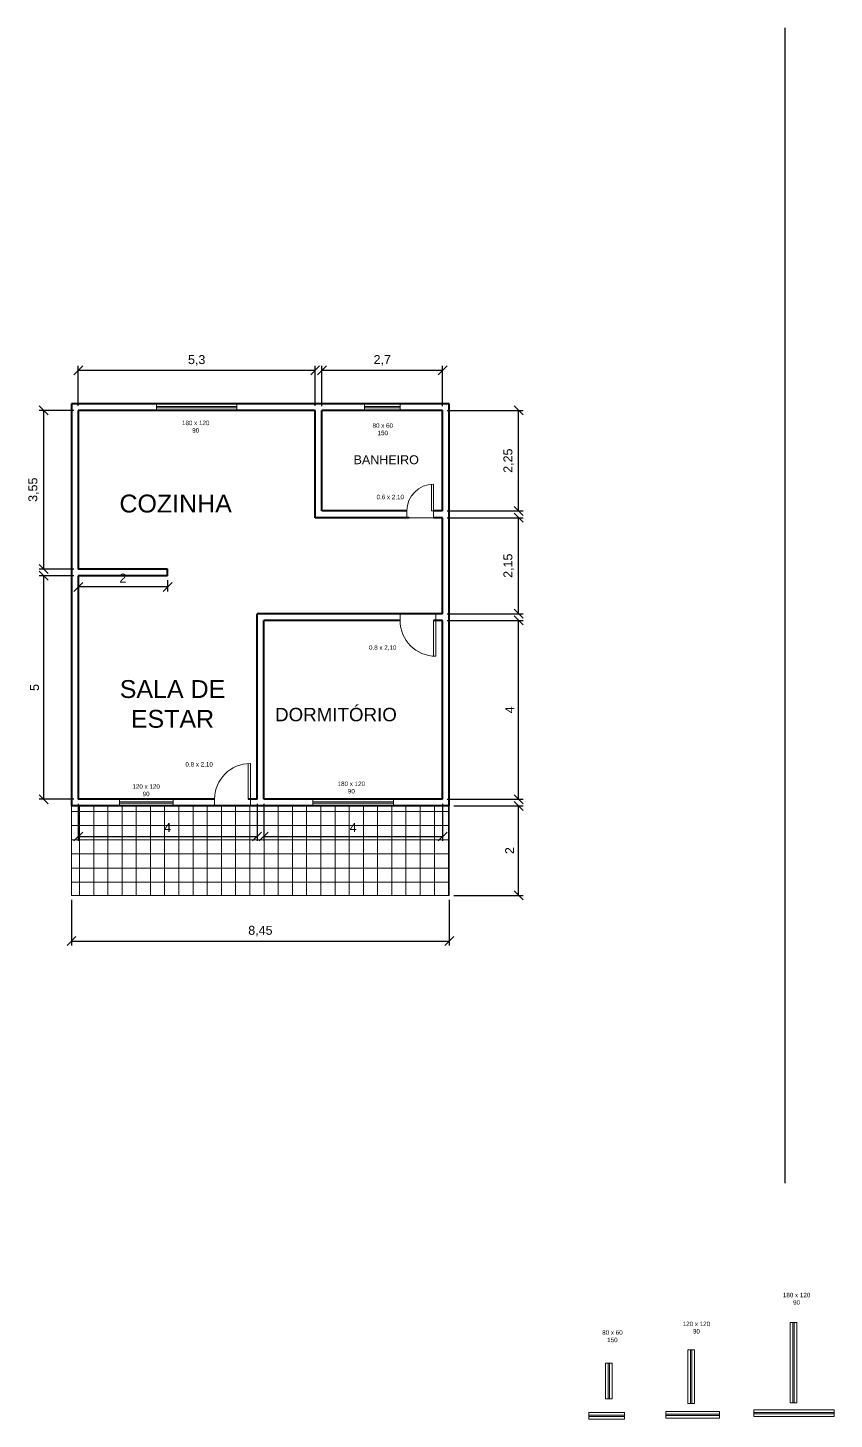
# Model space of a CAD drawing. Header units: millimetres. Extents: x 2213 to 2478, y 1506 to 1643.
# Drawn here: x 2212.77 to 2230.81, y 1576.12 to 1607.25 of the extents above; entities that cross this region are included whole.
import ezdxf

# ---------------------------------------------------------------- set-up
doc = ezdxf.new("R2010")
doc.units = ezdxf.units.MM
for name, color, linetype, lineweight in [('Cotas', 6, 'Continuous', 9), ('Detalhes e Hachuras', 1, 'Continuous', 9), ('Paredes', 4, 'Continuous', 40), ('Portas Janelas', 2, 'Continuous', 20), ('Textos', 3, 'Continuous', 30)]:
    doc.layers.add(name, color=color, linetype=linetype, lineweight=lineweight)
doc.styles.get("Standard").update_dxf_attribs({"font": 'arial.ttf'})
doc.dimstyles.new('ISO-25', dxfattribs={"dimtxt": 0.2, "dimasz": 0.2, "dimexe": 0.1, "dimexo": 0.1, "dimgap": 0.1, "dimtad": 1, "dimtxsty": 'Standard', "dimblk": 'OBLIQUE', "dimcen": 0, "dimclrd": 6, "dimclre": 6, "dimclrt": 6, "dimadec": 0, "dimazin": 0, "dimtfac": 1, "dimtmove": 0, "dimatfit": 3, "dimldrblk": 'OBLIQUE', "dimfxl": 1, "dimtfillclr": 6, "dimarcsym": 0})

# ---------------------------------------------------------------- blocks, each defined once
blk = doc.blocks.new('_Oblique')
at = {"color": 0, "linetype": 'ByBlock', "lineweight": -2}
blk.add_line((-0.5, -0.5), (0.5, 0.5), dxfattribs=at)
blk = doc.blocks.new('*D217')
at = {"layer": 'Cotas', "color": 6, "lineweight": -2, "transparency": 16777216}
for p, q in [((2213.899, 1589.894), (2213.899, 1589.061)), ((2217.899, 1589.894), (2217.899, 1589.061)), ((2213.899, 1589.161), (2217.899, 1589.161))]:
    blk.add_line(p, q, dxfattribs=at)
at = {"layer": 'Defpoints', "color": 0, "transparency": 16777216}
for p in [(2213.899, 1589.994), (2217.899, 1589.994), (2217.899, 1589.161)]:
    blk.add_point(p, dxfattribs=at)
at = {"layer": 'Cotas', "color": 6, "lineweight": -2, "transparency": 16777216, "xscale": 0.2, "yscale": 0.2, "zscale": 0.2, "rotation": 180}
blk.add_blockref('_Oblique', (2213.899, 1589.161), dxfattribs=at)
at = {"layer": 'Cotas', "color": 6, "lineweight": -2, "transparency": 16777216, "xscale": 0.2, "yscale": 0.2, "zscale": 0.2}
blk.add_blockref('_Oblique', (2217.899, 1589.161), dxfattribs=at)
at = {"layer": 'Cotas', "color": 6, "transparency": 16777216, "insert": (2215.899, 1589.361), "char_height": 0.2, "attachment_point": 5}
blk.add_mtext('4', dxfattribs=at)
blk = doc.blocks.new('*D218')
at = {"layer": 'Cotas', "color": 6, "lineweight": -2, "transparency": 16777216}
for p, q in [((2218.049, 1589.894), (2218.049, 1589.061)), ((2222.049, 1589.894), (2222.049, 1589.061)), ((2218.049, 1589.161), (2222.049, 1589.161))]:
    blk.add_line(p, q, dxfattribs=at)
at = {"layer": 'Defpoints', "color": 0, "transparency": 16777216}
for p in [(2218.049, 1589.994), (2222.049, 1589.994), (2222.049, 1589.161)]:
    blk.add_point(p, dxfattribs=at)
at = {"layer": 'Cotas', "color": 6, "lineweight": -2, "transparency": 16777216, "xscale": 0.2, "yscale": 0.2, "zscale": 0.2, "rotation": 180}
blk.add_blockref('_Oblique', (2218.049, 1589.161), dxfattribs=at)
at = {"layer": 'Cotas', "color": 6, "lineweight": -2, "transparency": 16777216, "xscale": 0.2, "yscale": 0.2, "zscale": 0.2}
blk.add_blockref('_Oblique', (2222.049, 1589.161), dxfattribs=at)
at = {"layer": 'Cotas', "color": 6, "transparency": 16777216, "insert": (2220.049, 1589.361), "char_height": 0.2, "attachment_point": 5}
blk.add_mtext('4', dxfattribs=at)
blk = doc.blocks.new('*D219')
at = {"layer": 'Cotas', "color": 6, "lineweight": -2, "transparency": 16777216}
for p, q in [((2213.749, 1587.744), (2213.749, 1586.722)), ((2222.199, 1587.744), (2222.199, 1586.722)), ((2213.749, 1586.822), (2222.199, 1586.822))]:
    blk.add_line(p, q, dxfattribs=at)
at = {"layer": 'Defpoints', "color": 0, "transparency": 16777216}
for p in [(2213.749, 1587.844), (2222.199, 1587.844), (2222.199, 1586.822)]:
    blk.add_point(p, dxfattribs=at)
at = {"layer": 'Cotas', "color": 6, "lineweight": -2, "transparency": 16777216, "xscale": 0.2, "yscale": 0.2, "zscale": 0.2, "rotation": 180}
blk.add_blockref('_Oblique', (2213.749, 1586.822), dxfattribs=at)
at = {"layer": 'Cotas', "color": 6, "lineweight": -2, "transparency": 16777216, "xscale": 0.2, "yscale": 0.2, "zscale": 0.2}
blk.add_blockref('_Oblique', (2222.199, 1586.822), dxfattribs=at)
at = {"layer": 'Cotas', "color": 6, "transparency": 16777216, "insert": (2217.974, 1587.043), "char_height": 0.2, "attachment_point": 5}
blk.add_mtext('8,45', dxfattribs=at)
blk = doc.blocks.new('*D220')
at = {"layer": 'Cotas', "color": 6, "lineweight": -2, "transparency": 16777216}
for p, q in [((2222.299, 1589.844), (2223.85, 1589.844)), ((2223.75, 1587.844), (2223.75, 1589.844)), ((2222.299, 1587.844), (2223.85, 1587.844))]:
    blk.add_line(p, q, dxfattribs=at)
at = {"layer": 'Defpoints', "color": 0, "transparency": 16777216}
for p in [(2222.199, 1589.844), (2223.75, 1589.844), (2222.199, 1587.844)]:
    blk.add_point(p, dxfattribs=at)
at = {"layer": 'Cotas', "color": 6, "lineweight": -2, "transparency": 16777216, "xscale": 0.2, "yscale": 0.2, "zscale": 0.2}
for p, rotation in [((2223.75, 1589.844), 90), ((2223.75, 1587.844), 270)]:
    blk.add_blockref('_Oblique', p, dxfattribs=dict(at, rotation=rotation))
at = {"layer": 'Cotas', "color": 6, "transparency": 16777216, "insert": (2223.549, 1588.844), "char_height": 0.2, "attachment_point": 5, "rotation": 90}
blk.add_mtext('2', dxfattribs=at)
blk = doc.blocks.new('*D221')
at = {"layer": 'Cotas', "color": 6, "lineweight": -2, "transparency": 16777216}
for p, q in [((2222.149, 1593.994), (2223.85, 1593.994)), ((2223.75, 1589.994), (2223.75, 1593.994)), ((2222.149, 1589.994), (2223.85, 1589.994))]:
    blk.add_line(p, q, dxfattribs=at)
at = {"layer": 'Defpoints', "color": 0, "transparency": 16777216}
for p in [(2222.049, 1593.994), (2223.75, 1593.994), (2222.049, 1589.994)]:
    blk.add_point(p, dxfattribs=at)
at = {"layer": 'Cotas', "color": 6, "lineweight": -2, "transparency": 16777216, "xscale": 0.2, "yscale": 0.2, "zscale": 0.2}
for p, rotation in [((2223.75, 1593.994), 90), ((2223.75, 1589.994), 270)]:
    blk.add_blockref('_Oblique', p, dxfattribs=dict(at, rotation=rotation))
at = {"layer": 'Cotas', "color": 6, "transparency": 16777216, "insert": (2223.55, 1591.994), "char_height": 0.2, "attachment_point": 5, "rotation": 90}
blk.add_mtext('4', dxfattribs=at)
blk = doc.blocks.new('*D222')
at = {"layer": 'Cotas', "color": 6, "lineweight": -2, "transparency": 16777216}
for p, q in [((2222.149, 1596.294), (2223.85, 1596.294)), ((2223.75, 1594.144), (2223.75, 1596.294)), ((2222.149, 1594.144), (2223.85, 1594.144))]:
    blk.add_line(p, q, dxfattribs=at)
at = {"layer": 'Defpoints', "color": 0, "transparency": 16777216}
for p in [(2222.049, 1596.294), (2223.75, 1596.294), (2222.049, 1594.144)]:
    blk.add_point(p, dxfattribs=at)
at = {"layer": 'Cotas', "color": 6, "lineweight": -2, "transparency": 16777216, "xscale": 0.2, "yscale": 0.2, "zscale": 0.2}
for p, rotation in [((2223.75, 1596.294), 90), ((2223.75, 1594.144), 270)]:
    blk.add_blockref('_Oblique', p, dxfattribs=dict(at, rotation=rotation))
at = {"layer": 'Cotas', "color": 6, "transparency": 16777216, "insert": (2223.529, 1595.219), "char_height": 0.2, "attachment_point": 5, "rotation": 90}
blk.add_mtext('2,15', dxfattribs=at)
blk = doc.blocks.new('*D223')
at = {"layer": 'Cotas', "color": 6, "lineweight": -2, "transparency": 16777216}
for p, q in [((2222.149, 1598.694), (2223.85, 1598.694)), ((2223.75, 1596.444), (2223.75, 1598.694)), ((2222.149, 1596.444), (2223.85, 1596.444))]:
    blk.add_line(p, q, dxfattribs=at)
at = {"layer": 'Defpoints', "color": 0, "transparency": 16777216}
for p in [(2222.049, 1598.694), (2223.75, 1598.694), (2222.049, 1596.444)]:
    blk.add_point(p, dxfattribs=at)
at = {"layer": 'Cotas', "color": 6, "lineweight": -2, "transparency": 16777216, "xscale": 0.2, "yscale": 0.2, "zscale": 0.2}
for p, rotation in [((2223.75, 1598.694), 90), ((2223.75, 1596.444), 270)]:
    blk.add_blockref('_Oblique', p, dxfattribs=dict(at, rotation=rotation))
at = {"layer": 'Cotas', "color": 6, "transparency": 16777216, "insert": (2223.529, 1597.569), "char_height": 0.2, "attachment_point": 5, "rotation": 90}
blk.add_mtext('2,25', dxfattribs=at)
blk = doc.blocks.new('*D224')
at = {"layer": 'Cotas', "color": 6, "lineweight": -2, "transparency": 16777216}
for p, q in [((2219.349, 1598.785), (2219.349, 1599.691)), ((2219.349, 1599.591), (2222.049, 1599.591)), ((2222.049, 1598.785), (2222.049, 1599.691))]:
    blk.add_line(p, q, dxfattribs=at)
at = {"layer": 'Defpoints', "color": 0, "transparency": 16777216}
for p in [(2222.049, 1599.591), (2219.349, 1598.685), (2222.049, 1598.685)]:
    blk.add_point(p, dxfattribs=at)
at = {"layer": 'Cotas', "color": 6, "lineweight": -2, "transparency": 16777216, "xscale": 0.2, "yscale": 0.2, "zscale": 0.2, "rotation": 180}
blk.add_blockref('_Oblique', (2219.349, 1599.591), dxfattribs=at)
at = {"layer": 'Cotas', "color": 6, "lineweight": -2, "transparency": 16777216, "xscale": 0.2, "yscale": 0.2, "zscale": 0.2}
blk.add_blockref('_Oblique', (2222.049, 1599.591), dxfattribs=at)
at = {"layer": 'Cotas', "color": 6, "transparency": 16777216, "insert": (2220.699, 1599.812), "char_height": 0.2, "attachment_point": 5}
blk.add_mtext('2,7', dxfattribs=at)
blk = doc.blocks.new('*D225')
at = {"layer": 'Cotas', "color": 6, "lineweight": -2, "transparency": 16777216}
for p, q in [((2213.899, 1598.794), (2213.899, 1599.691)), ((2213.899, 1599.591), (2219.199, 1599.591)), ((2219.199, 1598.794), (2219.199, 1599.691))]:
    blk.add_line(p, q, dxfattribs=at)
at = {"layer": 'Defpoints', "color": 0, "transparency": 16777216}
for p in [(2219.199, 1599.591), (2213.899, 1598.694), (2219.199, 1598.694)]:
    blk.add_point(p, dxfattribs=at)
at = {"layer": 'Cotas', "color": 6, "lineweight": -2, "transparency": 16777216, "xscale": 0.2, "yscale": 0.2, "zscale": 0.2, "rotation": 180}
blk.add_blockref('_Oblique', (2213.899, 1599.591), dxfattribs=at)
at = {"layer": 'Cotas', "color": 6, "lineweight": -2, "transparency": 16777216, "xscale": 0.2, "yscale": 0.2, "zscale": 0.2}
blk.add_blockref('_Oblique', (2219.199, 1599.591), dxfattribs=at)
at = {"layer": 'Cotas', "color": 6, "transparency": 16777216, "insert": (2216.549, 1599.812), "char_height": 0.2, "attachment_point": 5}
blk.add_mtext('5,3', dxfattribs=at)
blk = doc.blocks.new('*D227')
at = {"layer": 'Cotas', "color": 6, "lineweight": -2, "transparency": 16777216}
for p, q in [((2213.799, 1598.694), (2213.024, 1598.694)), ((2213.124, 1598.694), (2213.124, 1595.144)), ((2213.799, 1595.144), (2213.024, 1595.144))]:
    blk.add_line(p, q, dxfattribs=at)
at = {"layer": 'Defpoints', "color": 0, "transparency": 16777216}
for p in [(2213.899, 1598.694), (2213.124, 1595.144), (2213.899, 1595.144)]:
    blk.add_point(p, dxfattribs=at)
at = {"layer": 'Cotas', "color": 6, "lineweight": -2, "transparency": 16777216, "xscale": 0.2, "yscale": 0.2, "zscale": 0.2}
for p, rotation in [((2213.124, 1598.694), 90), ((2213.124, 1595.144), 270)]:
    blk.add_blockref('_Oblique', p, dxfattribs=dict(at, rotation=rotation))
at = {"layer": 'Cotas', "color": 6, "transparency": 16777216, "insert": (2212.903, 1596.919), "char_height": 0.2, "attachment_point": 5, "rotation": 90}
blk.add_mtext('3,55', dxfattribs=at)
blk = doc.blocks.new('*D228')
at = {"layer": 'Cotas', "color": 6, "lineweight": -2, "transparency": 16777216}
for p, q in [((2213.899, 1594.894), (2213.899, 1594.643)), ((2215.899, 1594.894), (2215.899, 1594.643)), ((2215.899, 1594.743), (2213.899, 1594.743))]:
    blk.add_line(p, q, dxfattribs=at)
at = {"layer": 'Defpoints', "color": 0, "transparency": 16777216}
for p in [(2213.899, 1594.994), (2215.899, 1594.994), (2213.899, 1594.743)]:
    blk.add_point(p, dxfattribs=at)
at = {"layer": 'Cotas', "color": 6, "lineweight": -2, "transparency": 16777216, "xscale": 0.2, "yscale": 0.2, "zscale": 0.2, "rotation": 180}
blk.add_blockref('_Oblique', (2213.899, 1594.743), dxfattribs=at)
at = {"layer": 'Cotas', "color": 6, "lineweight": -2, "transparency": 16777216, "xscale": 0.2, "yscale": 0.2, "zscale": 0.2}
blk.add_blockref('_Oblique', (2215.899, 1594.743), dxfattribs=at)
at = {"layer": 'Cotas', "color": 6, "transparency": 16777216, "insert": (2214.899, 1594.943), "char_height": 0.2, "attachment_point": 5}
blk.add_mtext('2', dxfattribs=at)
blk = doc.blocks.new('*D229')
at = {"layer": 'Cotas', "color": 6, "lineweight": -2, "transparency": 16777216}
for p, q in [((2213.799, 1594.994), (2213.024, 1594.994)), ((2213.124, 1594.994), (2213.124, 1589.994)), ((2213.799, 1589.994), (2213.024, 1589.994))]:
    blk.add_line(p, q, dxfattribs=at)
at = {"layer": 'Defpoints', "color": 0, "transparency": 16777216}
for p in [(2213.899, 1594.994), (2213.124, 1589.994), (2213.899, 1589.994)]:
    blk.add_point(p, dxfattribs=at)
at = {"layer": 'Cotas', "color": 6, "lineweight": -2, "transparency": 16777216, "xscale": 0.2, "yscale": 0.2, "zscale": 0.2}
for p, rotation in [((2213.124, 1594.994), 90), ((2213.124, 1589.994), 270)]:
    blk.add_blockref('_Oblique', p, dxfattribs=dict(at, rotation=rotation))
at = {"layer": 'Cotas', "color": 6, "transparency": 16777216, "insert": (2212.922, 1592.494), "char_height": 0.2, "attachment_point": 5, "rotation": 90}
blk.add_mtext('5', dxfattribs=at)

msp = doc.modelspace()

# ---------------------------------------------------------------- hatches: boundary and pattern name
at = {"layer": 'Detalhes e Hachuras'}
h = msp.add_hatch(dxfattribs=at)
h.set_pattern_fill('NET', color=256, scale=0.1)
h.paths.add_polyline_path([(2222.199, 1589.844), (2213.749, 1589.844), (2213.749, 1587.844), (2222.199, 1587.844)])

# ---------------------------------------------------------------- linework, layer by layer
msp.add_line((2229.705, 1607.254), (2229.705, 1581.402))
for p, q in [((2213.749, 1589.844), (2213.749, 1587.844)), ((2222.199, 1587.844), (2222.199, 1589.844)), ((2213.749, 1587.844), (2222.199, 1587.844))]:
    msp.add_line(p, q, dxfattribs=at)
at = {"layer": 'Paredes'}
for p, q in [((2213.749, 1598.844), (2213.749, 1589.844)), ((2222.199, 1598.844), (2213.749, 1598.844)), ((2222.199, 1589.844), (2222.199, 1598.844)), ((2213.899, 1598.694), (2213.899, 1595.144)), ((2219.199, 1598.694), (2213.899, 1598.694)), ((2217.449, 1598.694), (2215.649, 1598.694)), ((2219.199, 1596.294), (2219.199, 1598.694)), ((2222.049, 1598.694), (2219.349, 1598.694)), ((2219.349, 1596.444), (2219.349, 1598.694)), ((2221.099, 1598.694), (2220.299, 1598.694)), ((2222.049, 1596.444), (2222.049, 1598.694)), ((2221.249, 1596.444), (2219.349, 1596.444)), ((2222.049, 1596.444), (2221.849, 1596.444)), ((2221.299, 1596.294), (2219.199, 1596.294)), ((2222.049, 1596.294), (2221.849, 1596.294)), ((2222.049, 1594.144), (2222.049, 1596.294)), ((2215.899, 1595.144), (2213.899, 1595.144)), ((2215.899, 1594.994), (2215.899, 1595.144)), ((2215.899, 1594.994), (2213.899, 1594.994)), ((2213.899, 1594.994), (2213.899, 1589.994)), ((2217.899, 1589.994), (2217.899, 1594.144)), ((2222.049, 1594.144), (2217.899, 1594.144)), ((2218.049, 1589.994), (2218.049, 1593.994)), ((2221.099, 1593.994), (2218.049, 1593.994)), ((2222.049, 1593.994), (2221.849, 1593.994)), ((2222.049, 1589.994), (2222.049, 1593.994)), ((2222.199, 1589.844), (2213.749, 1589.844)), ((2216.949, 1589.994), (2213.899, 1589.994)), ((2217.899, 1589.994), (2217.699, 1589.994)), ((2222.049, 1589.994), (2218.049, 1589.994))]:
    msp.add_line(p, q, dxfattribs=at)
at = {"layer": 'Portas Janelas'}
for p, q in [((2215.649, 1598.844), (2217.449, 1598.844)), ((2215.649, 1598.694), (2215.649, 1598.844)), ((2217.449, 1598.844), (2217.449, 1598.694)), ((2220.299, 1598.844), (2221.099, 1598.844)), ((2220.299, 1598.694), (2220.299, 1598.844)), ((2221.099, 1598.844), (2221.099, 1598.694)), ((2215.649, 1598.784), (2217.449, 1598.784)), ((2217.449, 1598.754), (2215.649, 1598.754)), ((2217.449, 1598.694), (2215.649, 1598.694)), ((2220.299, 1598.784), (2221.099, 1598.784)), ((2221.099, 1598.754), (2220.299, 1598.754)), ((2221.099, 1598.694), (2220.299, 1598.694)), ((2221.799, 1597.042), (2221.799, 1596.444)), ((2221.849, 1596.444), (2221.849, 1597.044)), ((2221.249, 1596.294), (2221.249, 1596.444)), ((2221.799, 1596.444), (2221.849, 1596.444)), ((2221.849, 1596.444), (2221.849, 1596.294)), ((2221.849, 1596.294), (2221.249, 1596.294)), ((2221.099, 1593.994), (2221.099, 1594.144)), ((2221.099, 1594.144), (2221.899, 1594.144)), ((2221.849, 1593.196), (2221.849, 1593.994)), ((2221.849, 1593.994), (2221.899, 1593.994)), ((2221.899, 1594.144), (2221.899, 1593.994)), ((2221.899, 1593.994), (2221.899, 1593.194)), ((2217.699, 1590.793), (2217.699, 1589.994)), ((2217.749, 1589.994), (2217.749, 1590.794)), ((2214.824, 1589.994), (2214.824, 1589.844)), ((2216.024, 1589.994), (2214.824, 1589.994)), ((2216.024, 1589.934), (2214.824, 1589.934)), ((2214.824, 1589.904), (2216.024, 1589.904)), ((2214.824, 1589.844), (2216.024, 1589.844)), ((2216.024, 1589.844), (2216.024, 1589.994)), ((2216.949, 1589.994), (2216.949, 1589.844)), ((2216.949, 1589.844), (2217.749, 1589.844)), ((2217.699, 1589.994), (2217.749, 1589.994)), ((2217.749, 1589.844), (2217.749, 1589.994)), ((2219.149, 1589.994), (2220.949, 1589.994)), ((2219.149, 1589.844), (2219.149, 1589.994)), ((2219.149, 1589.934), (2220.949, 1589.934)), ((2220.949, 1589.904), (2219.149, 1589.904)), ((2220.949, 1589.844), (2219.149, 1589.844)), ((2220.949, 1589.994), (2220.949, 1589.844)), ((2229.822, 1576.486), (2229.822, 1578.286)), ((2229.822, 1578.286), (2229.972, 1578.286)), ((2229.882, 1576.486), (2229.882, 1578.286)), ((2229.912, 1578.286), (2229.912, 1576.486)), ((2229.972, 1578.286), (2229.972, 1576.486)), ((2227.686, 1577.674), (2227.536, 1577.674)), ((2227.536, 1577.674), (2227.536, 1576.474)), ((2227.596, 1577.674), (2227.596, 1576.474)), ((2227.626, 1576.474), (2227.626, 1577.674)), ((2227.686, 1576.474), (2227.686, 1577.674)), ((2225.692, 1576.576), (2225.692, 1577.376)), ((2225.692, 1577.376), (2225.842, 1577.376)), ((2225.752, 1576.576), (2225.752, 1577.376)), ((2225.782, 1577.376), (2225.782, 1576.576)), ((2225.842, 1577.376), (2225.842, 1576.576)), ((2225.842, 1576.576), (2225.692, 1576.576)), ((2227.536, 1576.474), (2227.686, 1576.474)), ((2229.972, 1576.486), (2229.822, 1576.486)), ((2225.319, 1576.274), (2226.119, 1576.274)), ((2225.319, 1576.124), (2225.319, 1576.274)), ((2225.319, 1576.214), (2226.119, 1576.214)), ((2226.119, 1576.184), (2225.319, 1576.184)), ((2226.119, 1576.124), (2225.319, 1576.124)), ((2226.119, 1576.274), (2226.119, 1576.124)), ((2227.039, 1576.297), (2227.039, 1576.147)), ((2228.239, 1576.297), (2227.039, 1576.297)), ((2228.239, 1576.237), (2227.039, 1576.237)), ((2227.039, 1576.207), (2228.239, 1576.207)), ((2227.039, 1576.147), (2228.239, 1576.147)), ((2228.239, 1576.147), (2228.239, 1576.297)), ((2229.007, 1576.33), (2230.807, 1576.33)), ((2229.007, 1576.18), (2229.007, 1576.33)), ((2229.007, 1576.27), (2230.807, 1576.27)), ((2230.807, 1576.24), (2229.007, 1576.24)), ((2230.807, 1576.18), (2229.007, 1576.18)), ((2230.807, 1576.33), (2230.807, 1576.18))]:
    msp.add_line(p, q, dxfattribs=at)
for centre, radius, start, end in [((2221.849, 1596.444), 0.6, 90, 180), ((2221.899, 1593.994), 0.8, 180, 270), ((2217.749, 1589.994), 0.8, 90, 180)]:
    msp.add_arc(centre, radius, start, end, dxfattribs=at)

# ---------------------------------------------------------------- texts
at = {"layer": 'Textos', "attachment_point": 1}
for s, width, insert, char_height in [('\\pxqc;180 x 120\\P90', 0.62814, (2216.213, 1598.464), 0.1), ('\\pxqc;80 x 60\\P150', 0.62814, (2220.397, 1598.406), 0.1), ('BANHEIRO', 3.30627, (2220.059, 1597.69), 0.2), ('COZINHA', 3.30627, (2214.821, 1596.81), 0.4), ('0.6 x 2,10', 0.62814, (2220.572, 1596.807), 0.1), ('0.8 x 2,10', 0.62814, (2220.403, 1593.438), 0.1), ('\\pxqc;SALA DE ESTAR', 3.30627, (2214.355, 1592.66), 0.4), ('DORMITÓRIO', 3.94186, (2218.302, 1592.039), 0.3), ('0.8 x 2,10', 0.62814, (2216.297, 1590.825), 0.1), ('\\pxqc;120 x 120\\P90', 0.62814, (2215.104, 1590.329), 0.1), ('\\pxqc;180 x 120\\P90', 0.62814, (2219.694, 1590.39), 0.1), ('\\pxqc;180 x 120\\P90', 0.62814, (2229.653, 1578.951), 0.1), ('\\pxqc;120 x 120\\P90', 0.62814, (2227.412, 1578.306), 0.1), ('\\pxqc;80 x 60\\P150', 0.62814, (2225.534, 1578.114), 0.1)]:
    msp.add_mtext_dynamic_manual_height_columns(s, width=width, gutter_width=12.5, heights=[0], dxfattribs=dict(at, insert=insert, char_height=char_height))

# ---------------------------------------------------------------- dimensions: what is measured, and where the dimension line sits
at = {"layer": 'Cotas'}
for base, p1, p2, picture, middle in [((2219.199, 1599.591), (2213.899, 1598.694), (2219.199, 1598.694), '*D225', (2216.549, 1599.812)), ((2222.049, 1599.591), (2219.349, 1598.685), (2222.049, 1598.685), '*D224', (2220.699, 1599.812)), ((2213.899, 1594.743), (2215.899, 1594.994), (2213.899, 1594.994), '*D228', (2214.899, 1594.943)), ((2217.899, 1589.161), (2213.899, 1589.994), (2217.899, 1589.994), '*D217', (2215.899, 1589.361)), ((2222.049, 1589.161), (2218.049, 1589.994), (2222.049, 1589.994), '*D218', (2220.049, 1589.361)), ((2222.199, 1586.822), (2213.749, 1587.844), (2222.199, 1587.844), '*D219', (2217.974, 1587.043))]:
    dim = msp.add_linear_dim(base=base, p1=p1, p2=p2, dimstyle='ISO-25', dxfattribs=at)
    dim.commit()
    dim.dimension.update_dxf_attribs({"geometry": picture, "text_midpoint": middle})
for base, p1, p2, picture, middle in [((2213.124, 1595.144), (2213.899, 1598.694), (2213.899, 1595.144), '*D227', (2212.903, 1596.919)), ((2223.75, 1598.694), (2222.049, 1596.444), (2222.049, 1598.694), '*D223', (2223.529, 1597.569)), ((2223.75, 1596.294), (2222.049, 1594.144), (2222.049, 1596.294), '*D222', (2223.529, 1595.219)), ((2213.124, 1589.994), (2213.899, 1594.994), (2213.899, 1589.994), '*D229', (2212.922, 1592.494)), ((2223.75, 1593.994), (2222.049, 1589.994), (2222.049, 1593.994), '*D221', (2223.55, 1591.994)), ((2223.75, 1589.844), (2222.199, 1587.844), (2222.199, 1589.844), '*D220', (2223.549, 1588.844))]:
    dim = msp.add_linear_dim(base=base, p1=p1, p2=p2, angle=90, dimstyle='ISO-25', dxfattribs=at)
    dim.commit()
    dim.dimension.update_dxf_attribs({"geometry": picture, "text_midpoint": middle})

doc.saveas('drawing.dxf')
